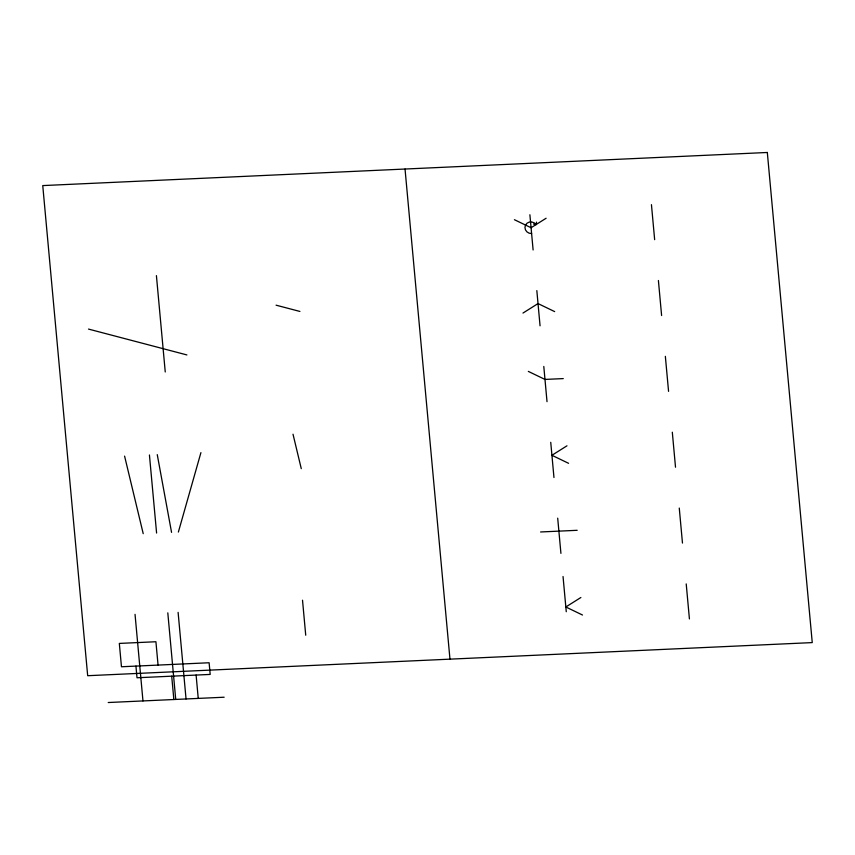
<?xml version="1.0" encoding="UTF-8"?>
<svg xmlns="http://www.w3.org/2000/svg" width="855" height="855" viewBox="0 0 855 855"><rect width="100%" height="100%" fill="white"/><g stroke="black" fill="none" stroke-linecap="round" stroke-linejoin="round"><path stroke-width="1.28" d="M531.607 233.565A6.167 5.793 20.1 0 1 525.526 225.057A6.167 5.793 20.1 0 1 536.085 224.576L536.545 222.129M178.374 532.056L200.925 452.626M546.11 218.249L531.073 227.729L514.421 219.703M522.982 313.058L538.019 303.578L554.671 311.605M566.972 445.808L551.935 455.288L568.575 463.314M580.876 597.506L565.839 606.986L582.49 615.012M563.274 378.594L544.977 379.428L528.326 371.401M540.584 531.97L577.178 530.303M108.232 702.521L224.149 697.22M533.499 224.042L536.085 224.576M276.079 305.182L299.923 311.444M88.493 329.079L186.903 354.932M293.009 434.212L301.27 468.647M124.584 456.11L143.213 533.659M157.256 454.625L171.556 532.366M651.446 204.655L654.652 239.657M658.403 280.504L661.61 315.516M665.35 356.353L668.567 391.366M672.308 432.202L675.514 467.215M679.265 508.062L682.472 543.064M686.212 583.912L689.419 618.913M529.886 214.755L533.114 249.97M536.833 290.604L540.061 325.819M543.791 366.453L547.018 401.668M550.738 442.313L553.965 477.518M557.695 518.162L560.923 553.377M563.039 576.505L566.267 611.72M405.035 169.034L449.965 659.152M302.52 600.21L305.727 635.212M196.105 675.065L198.242 698.407M156.412 275.62L165.25 371.978M178.107 612.383L186.048 698.963M167.804 612.853L175.735 699.433M171.705 676.177L173.854 699.518M149.433 454.978L156.593 533.05M158.057 665.083L155.92 641.742L119.326 643.42L121.463 666.761L209.122 662.753L210.191 674.424L137.003 677.769L135.934 666.098M135.037 614.35L142.967 700.929M767.32 152.479L42.75 185.588L87.68 675.707L812.25 642.597L767.32 152.479"/></g></svg>
